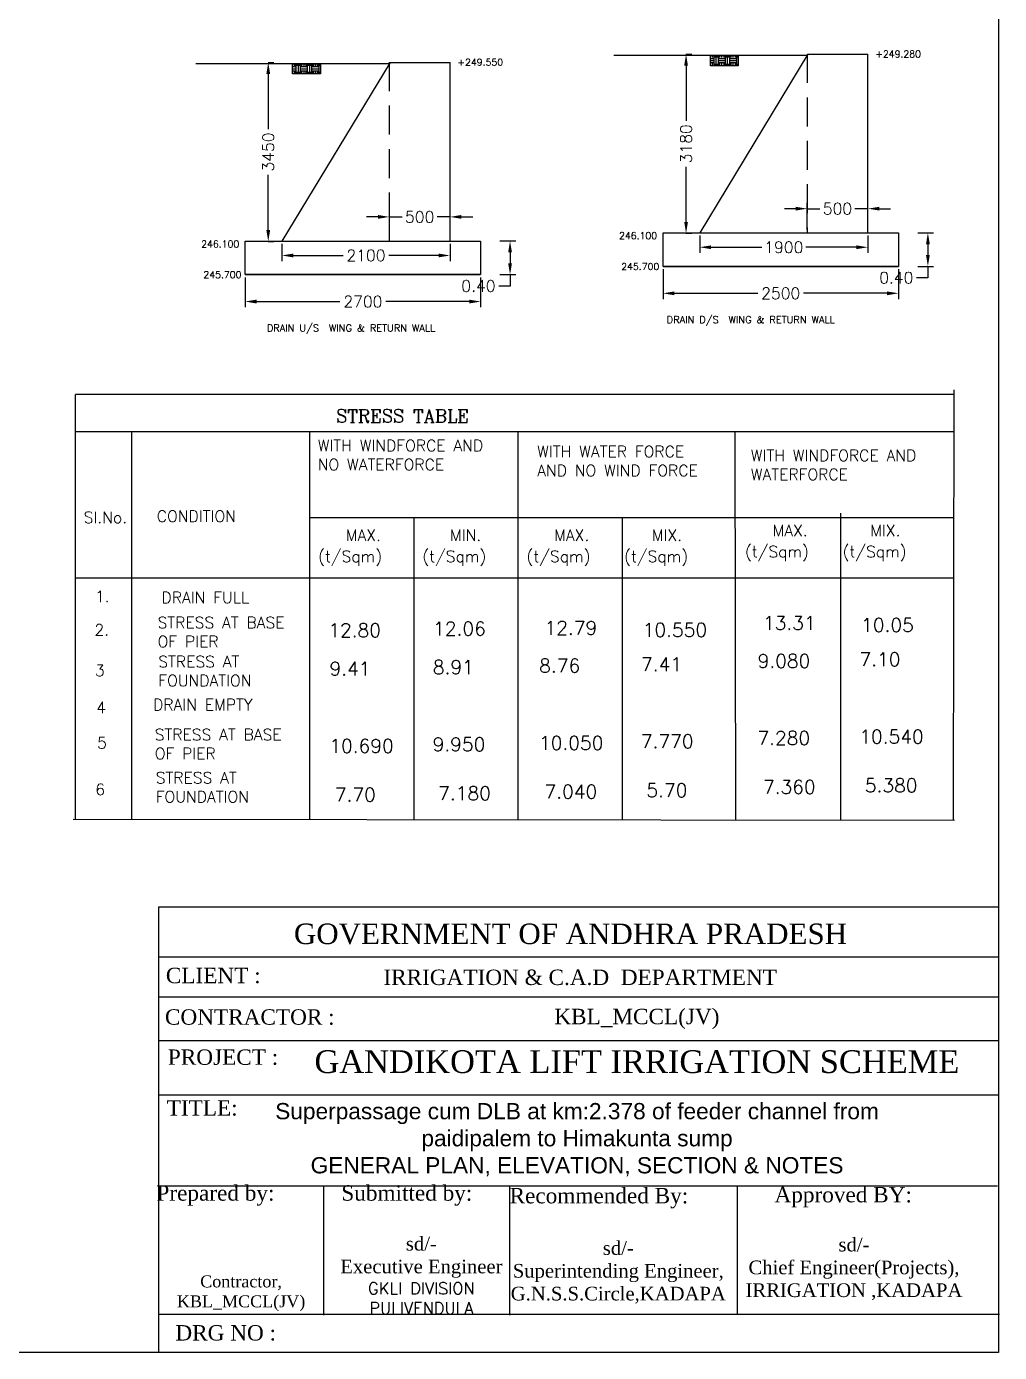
# Model space of a CAD drawing. Header units: inches. Extents: x 52682 to 53462, y 80994 to 81522.
# Drawn here: x 53248.3 to 53461.8, y 80993.9 to 81284.9 of the extents above; entities that cross this region are included whole.
import ezdxf

# ---------------------------------------------------------------- set-up
doc = ezdxf.new("R2010")
doc.units = ezdxf.units.IN
doc.header["$MEASUREMENT"] = 0
doc.linetypes.add('DASHED2', pattern=[9.525, 6.35, -3.175])
doc.layers.add('table border', color=1, linetype='Continuous')
doc.styles.add('RC', font='romanc.shx')
doc.styles.add('rs', font='romans.shx')
doc.styles.get("Standard").update_dxf_attribs({"font": 'romans.shx'})
doc.dimstyles.new('ISO-25', dxfattribs={"dimtxt": 2.5, "dimasz": 2.5, "dimexe": 1.25, "dimexo": 0.625, "dimtad": 1, "dimtxsty": 'Standard', "dimcen": 2.5, "dimadec": 0, "dimazin": 0, "dimtfac": 1, "dimtmove": 0, "dimatfit": 3, "dimfxl": 1, "dimarcsym": 0})

# ---------------------------------------------------------------- blocks, each defined once
blk = doc.blocks.new('*D312')
at = {"color": 0, "lineweight": -2, "transparency": 16777216}
for p, q in [((53301.28, 81276.99), (53302.58, 81276.99)), ((53301.33, 81274.49), (53301.33, 81262.39)), ((53301.33, 81240.23), (53301.33, 81252.33)), ((53301.28, 81237.73), (53302.58, 81237.73))]:
    blk.add_line(p, q, dxfattribs=at)
at = {"color": 0, "transparency": 16777216}
for points in [[(53300.91, 81274.49), (53301.75, 81274.49), (53301.33, 81276.99)], [(53300.91, 81240.23), (53301.75, 81240.23), (53301.33, 81237.73)]]:
    blk.add_solid(points, dxfattribs=at)
at = {"color": 0, "transparency": 16777216, "insert": (53301.33, 81257.36), "char_height": 2.5, "attachment_point": 5, "rotation": 90}
blk.add_mtext('3450', dxfattribs=at)
blk = doc.blocks.new('*D313')
at = {"color": 0, "lineweight": -2, "transparency": 16777216}
for p, q in [((53352.18, 81237.84), (53355.66, 81237.84)), ((53354.41, 81235.34), (53354.41, 81232.96)), ((53352.18, 81230.46), (53355.66, 81230.46)), ((53354.41, 81230.46), (53354.41, 81227.96)), ((53354.41, 81227.96), (53351.91, 81227.96))]:
    blk.add_line(p, q, dxfattribs=at)
at = {"color": 0, "transparency": 16777216}
for points in [[(53353.99, 81235.34), (53354.82, 81235.34), (53354.41, 81237.84)], [(53353.99, 81232.96), (53354.82, 81232.96), (53354.41, 81230.46)]]:
    blk.add_solid(points, dxfattribs=at)
at = {"color": 0, "transparency": 16777216, "insert": (53347.47, 81227.96), "char_height": 2.5, "attachment_point": 5}
blk.add_mtext('0.40', dxfattribs=at)
blk = doc.blocks.new('*D314')
at = {"color": 0, "lineweight": -2, "transparency": 16777216}
for p, q in [((53325.41, 81243.13), (53322.91, 81243.13)), ((53327.91, 81238.46), (53327.91, 81244.38)), ((53327.91, 81243.13), (53330.73, 81243.13)), ((53341.23, 81243.13), (53338.41, 81243.13)), ((53341.23, 81238.46), (53341.23, 81244.38)), ((53343.73, 81243.13), (53346.23, 81243.13))]:
    blk.add_line(p, q, dxfattribs=at)
at = {"color": 0, "transparency": 16777216}
for points in [[(53325.41, 81243.54), (53325.41, 81242.71), (53327.91, 81243.13)], [(53343.73, 81243.54), (53343.73, 81242.71), (53341.23, 81243.13)]]:
    blk.add_solid(points, dxfattribs=at)
at = {"color": 0, "transparency": 16777216, "insert": (53334.57, 81243.13), "char_height": 2.5, "attachment_point": 5}
blk.add_mtext('500', dxfattribs=at)
blk = doc.blocks.new('*D315')
at = {"color": 0, "lineweight": -2, "transparency": 16777216}
for p, q in [((53296.27, 81229.84), (53296.27, 81223.3)), ((53347.95, 81229.84), (53347.95, 81223.3)), ((53298.77, 81224.55), (53317.08, 81224.55)), ((53345.45, 81224.55), (53327.14, 81224.55))]:
    blk.add_line(p, q, dxfattribs=at)
at = {"color": 0, "transparency": 16777216}
for points in [[(53298.77, 81224.97), (53298.77, 81224.13), (53296.27, 81224.55)], [(53345.45, 81224.97), (53345.45, 81224.13), (53347.95, 81224.55)]]:
    blk.add_solid(points, dxfattribs=at)
at = {"color": 0, "transparency": 16777216, "insert": (53322.11, 81224.55), "char_height": 2.5, "attachment_point": 5}
blk.add_mtext('2700', dxfattribs=at)
blk = doc.blocks.new('*D316')
at = {"color": 0, "lineweight": -2, "transparency": 16777216}
for p, q in [((53304.32, 81237.21), (53304.32, 81233.41)), ((53341.23, 81237.21), (53341.23, 81233.41)), ((53306.82, 81234.66), (53317.75, 81234.66)), ((53338.73, 81234.66), (53327.81, 81234.66))]:
    blk.add_line(p, q, dxfattribs=at)
at = {"color": 0, "transparency": 16777216}
for points in [[(53306.82, 81235.08), (53306.82, 81234.25), (53304.32, 81234.66)], [(53338.73, 81235.08), (53338.73, 81234.25), (53341.23, 81234.66)]]:
    blk.add_solid(points, dxfattribs=at)
at = {"color": 0, "transparency": 16777216, "insert": (53322.78, 81234.66), "char_height": 2.5, "attachment_point": 5}
blk.add_mtext('2100', dxfattribs=at)
blk = doc.blocks.new('*D319')
at = {"color": 0, "lineweight": -2, "transparency": 16777216}
for p, q in [((53396.03, 81239.02), (53396.03, 81235.22)), ((53432.95, 81239.02), (53432.95, 81235.22)), ((53398.53, 81236.47), (53409.64, 81236.47)), ((53430.45, 81236.47), (53419.34, 81236.47))]:
    blk.add_line(p, q, dxfattribs=at)
at = {"color": 0, "transparency": 16777216}
for points in [[(53398.53, 81236.88), (53398.53, 81236.05), (53396.03, 81236.47)], [(53430.45, 81236.88), (53430.45, 81236.05), (53432.95, 81236.47)]]:
    blk.add_solid(points, dxfattribs=at)
at = {"color": 0, "transparency": 16777216, "insert": (53414.49, 81236.47), "char_height": 2.5, "attachment_point": 5}
blk.add_mtext('1900', dxfattribs=at)
blk = doc.blocks.new('*D320')
at = {"color": 0, "lineweight": -2, "transparency": 16777216}
for p, q in [((53387.98, 81231.64), (53387.98, 81225.11)), ((53439.66, 81231.64), (53439.66, 81225.11)), ((53390.48, 81226.36), (53408.79, 81226.36)), ((53437.16, 81226.36), (53418.85, 81226.36))]:
    blk.add_line(p, q, dxfattribs=at)
at = {"color": 0, "transparency": 16777216}
for points in [[(53390.48, 81226.77), (53390.48, 81225.94), (53387.98, 81226.36)], [(53437.16, 81226.77), (53437.16, 81225.94), (53439.66, 81226.36)]]:
    blk.add_solid(points, dxfattribs=at)
at = {"color": 0, "transparency": 16777216, "insert": (53413.82, 81226.36), "char_height": 2.5, "attachment_point": 5}
blk.add_mtext('2500', dxfattribs=at)
blk = doc.blocks.new('*D321')
at = {"color": 0, "lineweight": -2, "transparency": 16777216}
for p, q in [((53417.12, 81244.93), (53414.62, 81244.93)), ((53419.62, 81240.27), (53419.62, 81246.18)), ((53419.62, 81244.93), (53422.44, 81244.93)), ((53432.95, 81244.93), (53430.12, 81244.93)), ((53432.95, 81240.27), (53432.95, 81246.18)), ((53435.45, 81244.93), (53437.95, 81244.93))]:
    blk.add_line(p, q, dxfattribs=at)
at = {"color": 0, "transparency": 16777216}
for points in [[(53417.12, 81245.35), (53417.12, 81244.52), (53419.62, 81244.93)], [(53435.45, 81245.35), (53435.45, 81244.52), (53432.95, 81244.93)]]:
    blk.add_solid(points, dxfattribs=at)
at = {"color": 0, "transparency": 16777216, "insert": (53426.28, 81244.93), "char_height": 2.5, "attachment_point": 5}
blk.add_mtext('500', dxfattribs=at)
blk = doc.blocks.new('*D317')
at = {"color": 0, "lineweight": -2, "transparency": 16777216}
for p, q in [((53443.89, 81239.64), (53447.37, 81239.64)), ((53446.12, 81237.14), (53446.12, 81234.77)), ((53443.89, 81232.27), (53447.37, 81232.27)), ((53446.12, 81232.27), (53446.12, 81229.77)), ((53446.12, 81229.77), (53443.62, 81229.77))]:
    blk.add_line(p, q, dxfattribs=at)
at = {"color": 0, "transparency": 16777216}
for points in [[(53445.71, 81237.14), (53446.54, 81237.14), (53446.12, 81239.64)], [(53445.71, 81234.77), (53446.54, 81234.77), (53446.12, 81232.27)]]:
    blk.add_solid(points, dxfattribs=at)
at = {"color": 0, "transparency": 16777216, "insert": (53439.19, 81229.77), "char_height": 2.5, "attachment_point": 5}
blk.add_mtext('0.40', dxfattribs=at)
blk = doc.blocks.new('*D318')
at = {"color": 0, "lineweight": -2, "transparency": 16777216}
for p, q in [((53393, 81278.8), (53394.29, 81278.8)), ((53393.04, 81276.3), (53393.04, 81264.2)), ((53393.04, 81242.04), (53393.04, 81254.14)), ((53393, 81239.54), (53394.29, 81239.54))]:
    blk.add_line(p, q, dxfattribs=at)
at = {"color": 0, "transparency": 16777216}
for points in [[(53392.63, 81276.3), (53393.46, 81276.3), (53393.04, 81278.8)], [(53392.63, 81242.04), (53393.46, 81242.04), (53393.04, 81239.54)]]:
    blk.add_solid(points, dxfattribs=at)
at = {"color": 0, "transparency": 16777216, "insert": (53393.04, 81259.17), "char_height": 2.5, "attachment_point": 5, "rotation": 90}
blk.add_mtext('3180', dxfattribs=at)

msp = doc.modelspace()

# ---------------------------------------------------------------- hatches: boundary and pattern name
h = msp.add_hatch()
h.set_pattern_fill('EARTH', color=256, scale=5, style=0)
h.set_pattern_definition([(0, (-882.6797, -6.0801), (1.25, 1.25), [1.25, -1.25]), (0, (-882.6797, -5.6113), (1.25, 1.25), [1.25, -1.25]), (0, (-882.6797, -5.1426), (1.25, 1.25), [1.25, -1.25]), (90, (-882.5234, -4.9863), (-1.25, 1.25), [1.25, -1.25]), (90, (-882.0547, -4.9863), (-1.25, 1.25), [1.25, -1.25]), (90, (-881.586, -4.9863), (-1.25, 1.25), [1.25, -1.25])])
h.paths.add_polyline_path([(53306.686, 81276.75), (53312.77, 81276.75), (53312.77, 81274.504), (53306.686, 81274.504)])
h = msp.add_hatch()
h.set_pattern_fill('EARTH', color=256, scale=5, style=0)
h.set_pattern_definition([(0, (-790.9658, -4.2742), (1.25, 1.25), [1.25, -1.25]), (0, (-790.9658, -3.8054), (1.25, 1.25), [1.25, -1.25]), (0, (-790.9658, -3.3367), (1.25, 1.25), [1.25, -1.25]), (90, (-790.8095, -3.1804), (-1.25, 1.25), [1.25, -1.25]), (90, (-790.3408, -3.1804), (-1.25, 1.25), [1.25, -1.25]), (90, (-789.872, -3.1804), (-1.25, 1.25), [1.25, -1.25])])
h.paths.add_polyline_path([(53398.4, 81278.556), (53404.484, 81278.556), (53404.484, 81276.31), (53398.4, 81276.31)])

# ---------------------------------------------------------------- linework, layer by layer
for p, q in [((53327.905, 81276.75), (53285.466, 81276.75)), ((53328.074, 81277.029), (53304.321, 81237.837)), ((53328.074, 81277.029), (53341.234, 81277.029)), ((53341.234, 81237.837), (53341.234, 81277.029)), ((53419.619, 81278.556), (53377.18, 81278.556)), ((53419.788, 81278.835), (53396.035, 81239.643)), ((53419.788, 81278.835), (53432.948, 81278.835)), ((53432.948, 81239.643), (53432.948, 81278.835)), ((53387.981, 81239.643), (53439.66, 81239.643)), ((53387.981, 81232.268), (53387.981, 81239.643)), ((53439.66, 81239.643), (53439.66, 81232.268)), ((53296.267, 81230.462), (53296.267, 81237.837)), ((53296.267, 81237.837), (53347.946, 81237.837)), ((53347.946, 81237.837), (53347.946, 81230.462)), ((53296.267, 81230.462), (53347.946, 81230.462)), ((53296.267, 81230.462), (53347.946, 81230.462)), ((53347.946, 81230.462), (53296.267, 81230.462)), ((53439.66, 81232.268), (53387.981, 81232.268)), ((53387.981, 81232.268), (53439.66, 81232.268)), ((53387.981, 81232.268), (53439.66, 81232.268)), ((53404.266, 81030.486), (53404.266, 81002.386)), ((53277.31, 81002.358), (53461.838, 81002.358))]:
    msp.add_line(p, q)
at = {"linetype": 'DASHED2'}
for p, q in [((53327.905, 81277.061), (53327.905, 81237.837)), ((53419.619, 81278.867), (53419.619, 81239.643))]:
    msp.add_line(p, q, dxfattribs=at)
at = {"color": 0}
for p, q in [((53277.332, 81091.71), (53461.655, 81091.71)), ((53277.332, 81080.775), (53461.655, 81080.775)), ((53277.332, 81071.951), (53461.655, 81071.951)), ((53277.332, 81062.362), (53461.655, 81062.362)), ((53277.332, 81050.483), (53461.655, 81050.483)), ((53461.401, 81030.464), (53277.052, 81030.464)), ((53313.489, 81030.466), (53313.489, 81002.151)), ((53354.274, 81030.466), (53354.274, 81002.151))]:
    msp.add_line(p, q, dxfattribs=at)
for points in [[(52682.478, 81489.155), (53461.655, 81489.155), (53461.655, 80993.934), (52682.478, 80993.934)], [(53306.686, 81276.75), (53312.77, 81276.75), (53312.77, 81274.504), (53306.686, 81274.504)], [(53398.4, 81278.556), (53404.484, 81278.556), (53404.484, 81276.31), (53398.4, 81276.31)]]:
    msp.add_lwpolyline(points, close=True)
msp.add_lwpolyline([(53277.332, 81091.71), (53461.655, 81091.71), (53461.655, 80993.934), (53277.332, 80993.934)], close=True, dxfattribs=at)
at = {"layer": 'table border', "color": 0}
for p, q in [((53259.013, 81110.858), (53259.013, 81204.124)), ((53451.914, 81204.124), (53259.013, 81204.124)), ((53451.763, 81110.708), (53451.914, 81205.17)), ((53259.013, 81196.02), (53451.914, 81196.02)), ((53271.406, 81110.848), (53271.406, 81196.02)), ((53310.468, 81110.818), (53310.468, 81196.02)), ((53356.209, 81110.782), (53356.209, 81196.02)), ((53403.968, 81110.745), (53403.842, 81196.113)), ((53427.025, 81110.728), (53427.025, 81178.139)), ((53451.914, 81177.093), (53310.468, 81177.093)), ((53333.338, 81110.8), (53333.338, 81177.093)), ((53379.079, 81110.765), (53379.079, 81177.093)), ((53451.914, 81163.825), (53259.013, 81163.825)), ((53451.954, 81110.708), (53258.537, 81110.858))]:
    msp.add_line(p, q, dxfattribs=at)

# ---------------------------------------------------------------- texts
at = {"color": 0, "linetype": 'DASHED2', "ltscale": 0.2, "style": 'rs'}
for s, p in [('+249.280', (53434.576, 81278.127)), ('+249.550', (53342.862, 81276.321)), ('246.100', (53378.331, 81238.253)), ('246.100', (53286.617, 81236.447)), ('245.700', (53378.815, 81231.486)), ('245.700', (53287.101, 81229.68))]:
    msp.add_text(s, height=1.5, dxfattribs=at).set_placement(p)
at = {"color": 0, "style": 'RC'}
for s, height, p in [('DRAIN D/S  WING & RETURN WALL', 1.575, (53388.795, 81219.778)), ('DRAIN U/S  WING & RETURN WALL', 1.575, (53301.015, 81217.972)), ('STRESS TABLE', 2.85714, (53316.221, 81198.035)), ('Sl.No.', 2.5, (53260.823, 81175.923)), ('CONDITION', 2.5, (53276.868, 81176.186)), ('   MAX. ', 2.5, (53406.451, 81173.068)), ('   MIX. ', 2.5, (53427.88, 81173.068)), ('   MAX. ', 2.5, (53312.765, 81172.022)), ('   MIN. ', 2.5, (53335.636, 81172.022)), ('   MAX. ', 2.5, (53358.506, 81172.022)), ('   MIX. ', 2.5, (53379.935, 81172.022)), ('(t/Sqm)', 2.5, (53312.289, 81167.379)), ('(t/Sqm)', 2.5, (53335.159, 81167.379)), ('(t/Sqm)', 2.5, (53358.03, 81167.379)), ('(t/Sqm)', 2.5, (53379.458, 81167.379)), ('(t/Sqm)', 2.5, (53405.975, 81168.425)), ('(t/Sqm)', 2.5, (53427.404, 81168.425)), ('1.', 2.5, (53263.297, 81158.577)), ('DRAIN FULL', 2.5, (53277.893, 81158.336)), ('2.', 2.5, (53263.176, 81151.258)), ('3', 2.5, (53263.297, 81142.35)), ('4', 2.5, (53263.59, 81134.222)), ('5', 2.5, (53263.777, 81126.462)), ('6', 2.5, (53263.364, 81116.239))]:
    msp.add_text(s, height=height, dxfattribs=at).set_placement(p)
at = {"attachment_point": 1, "style": 'rs'}
for s, insert, char_height, width in [('WITH WINDFORCE AND NO WATERFORCE', (53312.191, 81194.207), 2.5, 42.73507), ('WITH WATER FORCE AND NO WIND FORCE', (53360.368, 81192.89), 2.5, 42.73507), ('WITH WINDFORCE AND  WATERFORCE', (53407.255, 81192.035), 2.5, 42.73507), ('STRESS AT BASE \\POF PIER', (53277.035, 81155.365), 2.5, 35.47235), ('{\\H0.6x;12.79}', (53361.973, 81154.445), 5, 18.41122), ('{\\H0.6x;13.31}', (53409.918, 81155.491), 5, 18.41122), ('{\\H0.6x;10.05}', (53431.468, 81155.056), 5, 18.41122), ('{\\H0.6x;12.80}', (53314.501, 81153.929), 5, 18.41122), ('{\\H0.6x;12.06}', (53337.515, 81154.257), 5, 18.41122), ('{\\H0.6x;10.550}', (53383.522, 81154.01), 5, 18.41122), ('STRESS AT FOUNDATION', (53277.193, 81146.789), 2.5, 35.47235), ('{\\H0.6x;8.91}', (53337.459, 81145.82), 5, 18.41122), ('{\\H0.6x;8.76}', (53360.801, 81146.148), 5, 18.41122), ('{\\H0.6x;7.41}', (53383.158, 81146.477), 5, 18.41122), ('{\\H0.6x;9.080}', (53408.747, 81147.194), 5, 18.41122), ('{\\H0.6x;7.10}', (53431.103, 81147.523), 5, 18.41122), ('{\\H0.6x;9.41}', (53314.773, 81145.491), 5, 18.41122), ('{\\H0.6x;10.690}', (53314.728, 81128.547), 5, 18.41122), ('{\\H0.6x;9.950}', (53337.413, 81128.875), 5, 18.41122), ('{\\H0.6x;10.050}', (53360.756, 81129.203), 5, 18.41122), ('{\\H0.6x;7.770}', (53383.113, 81129.532), 5, 18.41122), ('{\\H0.6x;7.280}', (53408.702, 81130.249), 5, 18.41122), ('{\\H0.6x;10.540}', (53431.058, 81130.578), 5, 18.41122), ('{\\H0.6x;7.360}', (53409.919, 81119.538), 5, 18.41122), ('{\\H0.6x;5.380}', (53432.276, 81119.866), 5, 18.41122), ('{\\H0.6x;7.70}', (53315.946, 81117.835), 5, 18.41122), ('{\\H0.6x;7.180}', (53338.631, 81118.163), 5, 18.41122), ('{\\H0.6x;7.040}', (53361.974, 81118.492), 5, 18.41122), ('{\\H0.6x;5.70}', (53384.33, 81118.82), 5, 18.41122)]:
    msp.add_mtext(s, dxfattribs=dict(at, insert=insert, char_height=char_height, width=width))
at = {"color": 0, "char_height": 2.5, "width": 32.80628, "attachment_point": 1, "style": 'RC'}
for s, insert in [('DRAIN EMPTY', (53276.051, 81137.34)), ('STRESS AT BASE OF PIER', (53276.415, 81130.771)), ('STRESS AT FOUNDATION', (53276.635, 81121.301))]:
    msp.add_mtext(s, dxfattribs=dict(at, insert=insert))
at = {"color": 0, "attachment_point": 5}
for s, insert, char_height in [('{\\fTimes New Roman|b0|i0|c0|p18;GOVERNMENT OF ANDHRA PRADESH}', (53367.67, 81085.756), 4.5), ('{\\fTimes New Roman|b0|i0|c0|p18;CLIENT :}', (53289.26, 81076.627), 3.375), ('{\\fTimes New Roman|b0|i0|c0|p18;IRRIGATION & C.A.D  DEPARTMENT}', (53369.791, 81076.225), 3.375), ('{\\fTimes New Roman|b0|i0|c0|p18;CONTRACTOR :}', (53297.281, 81067.518), 3.375), ('{\\fTimes New Roman|b0|i0|c0|p18;KBL_MCCL(JV)}', (53382.245, 81067.117), 3.375), ('{\\fTimes New Roman|b0|i0|c0|p18;PROJECT :}', (53291.409, 81058.709), 3.375), ('{\\fTimes New Roman|b0|i0|c0|p18;\\H1.481x;GANDIKOTA LIFT IRRIGATION SCHEME \\Fromans.shx|c0;}', (53382.245, 81057.719), 3.375), ('{\\fTimes New Roman|b0|i0|c0|p18;TITLE:}', (53286.834, 81047.572), 3.375), ('{\\fTimes New Roman|b0|i0|c0|p18;\\P\\fArial|b0|i0|c0|p34;Superpassage cum DLB at km:2.378 of feeder channel from \\Ppaidipalem to Himakunta sump\\PGENERAL PLAN, ELEVATION, SECTION & NOTES}', (53369.109, 81043.593), 3.5625), ('{\\fTimes New Roman|b0|i0|c0|p18;Prepared by:}', (53289.742, 81028.381), 3.375), ('{\\fTimes New Roman|b0|i0|c0|p18;Submitted by:}', (53331.749, 81028.381), 3.375), ('{\\fTimes New Roman|b0|i0|c0|p18;Recommended By:}', (53373.91, 81027.791), 3.375), ('{\\fTimes New Roman|b0|i0|c0|p18;Approved BY:}', (53427.534, 81028.026), 3.375), ('{\\fTimes New Roman|b0|i0|c0|p18;\\H1.154x;sd/-\\PExecutive Engineer\\P}GKLI DIVISION\\PPULIVENDULA', (53334.941, 81010.837), 2.6), ('{\\fTimes New Roman|b0|i0|c0|p18;\\H1.154x;sd/-\\PSuperintending Engineer,\\PG.N.S.S.Circle,KADAPA}', (53378.169, 81011.505), 2.6), ('{\\fTimes New Roman|b0|i0|c0|p18;\\H1.154x;sd/-\\PChief Engineer(Projects),\\PIRRIGATION ,KADAPA}', (53429.897, 81012.252), 2.6), ('{\\fTimes New Roman|b0|i0|c0|p18;\\PContractor,\\PKBL_MCCL(JV)}', (53295.367, 81009.103), 2.625), ('{\\fTimes New Roman|b0|i0|c0|p18;DRG NO :}', (53291.992, 80998.212), 3.375)]:
    msp.add_mtext(s, dxfattribs=dict(at, insert=insert, char_height=char_height))

# ---------------------------------------------------------------- dimensions: what is measured, and where the dimension line sits
for base, p1, p2, text, picture, middle in [((53301.33, 81237.732), (53300.658, 81276.992), (53300.658, 81237.732), '3450', '*D312', (53301.33, 81257.362)), ((53393.044, 81239.538), (53392.372, 81278.798), (53392.372, 81239.538), '3180', '*D318', (53393.044, 81259.168)), ((53446.122, 81232.268), (53443.268, 81239.643), (53443.268, 81232.268), '0.40', '*D317', (53439.187, 81229.768)), ((53354.408, 81230.462), (53351.554, 81237.837), (53351.554, 81230.462), '0.40', '*D313', (53347.473, 81227.962))]:
    dim = msp.add_linear_dim(base=base, p1=p1, p2=p2, angle=90, text=text, dimstyle='ISO-25', override={"dimtad": 0, "dimtoh": 1})
    dim.commit()
    dim.dimension.update_dxf_attribs({"geometry": picture, "text_midpoint": middle})
for base, p1, p2, text, picture, middle in [((53341.234, 81243.128), (53327.905, 81237.837), (53341.234, 81237.837), '500', '*D314', (53334.57, 81243.128)), ((53432.948, 81244.934), (53419.619, 81239.643), (53432.948, 81239.643), '500', '*D321', (53426.284, 81244.934)), ((53432.948, 81236.468), (53396.035, 81239.643), (53432.948, 81239.643), '1900', '*D319', (53414.492, 81236.468)), ((53341.234, 81234.662), (53304.321, 81237.837), (53341.234, 81237.837), '2100', '*D316', (53322.778, 81234.662)), ((53347.946, 81224.549), (53296.267, 81230.462), (53347.946, 81230.462), '2700', '*D315', (53322.107, 81224.549)), ((53439.66, 81226.355), (53387.981, 81232.268), (53439.66, 81232.268), '2500', '*D320', (53413.821, 81226.355))]:
    dim = msp.add_linear_dim(base=base, p1=p1, p2=p2, text=text, dimstyle='ISO-25', override={"dimtad": 0, "dimtoh": 1})
    dim.commit()
    dim.dimension.update_dxf_attribs({"geometry": picture, "text_midpoint": middle})

doc.saveas('drawing.dxf')
